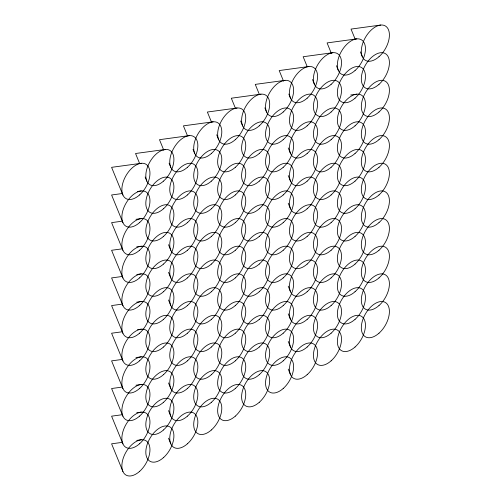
<?xml version="1.0" encoding="UTF-8"?>
<svg xmlns="http://www.w3.org/2000/svg" width="501" height="501" viewBox="0 0 501 501"><rect width="100%" height="100%" fill="white"/><g stroke="black" fill="none" stroke-linecap="round" stroke-linejoin="round"><path stroke-width="0.75" d="M380.735 25.05L351.032 29.089L355.109 39.053M356.793 38.871L327.09 42.917L331.455 53.588M332.846 52.699L303.149 56.738L307.219 66.702M308.904 66.52L279.201 70.566L283.566 81.237M284.963 80.348L255.26 84.387L259.33 94.345M261.015 94.169L231.312 98.215L235.389 108.172M237.073 107.997L207.37 112.036L211.735 122.707M350.7 95.002L356.793 94.169M213.125 121.818L183.422 125.857L187.499 135.821M189.184 135.639L159.481 139.685L163.846 150.356M165.236 149.467L135.539 153.506L139.61 163.47M141.295 163.288L111.591 167.334L122.945 195.077M122.257 193.53L111.591 194.983L122.945 222.726M137.487 191.457L141.295 190.937M122.257 221.179L111.591 222.632L122.945 250.375M135.965 219.313L141.295 218.586M122.257 248.828L111.591 250.281L122.945 278.024M136.723 246.855L141.295 246.235M122.257 276.477L111.591 277.923L122.945 305.673M136.723 274.504L141.295 273.884M122.257 304.126L111.591 305.572L122.945 333.322M136.723 302.153L141.295 301.533M122.257 331.775L111.591 333.221L122.945 360.964M137.487 329.702L141.295 329.182M122.257 359.424L111.591 360.87L122.945 388.613M135.965 357.557L141.295 356.831M122.257 387.073L111.591 388.519L122.945 416.262M135.965 385.206L141.295 384.48M122.257 414.715L111.591 416.168L122.945 443.911M136.723 412.749L141.295 412.129M122.257 442.364L111.591 443.817L122.945 471.56M136.723 440.398L141.295 439.778M360.351 51.853L362.386 56.832M336.403 65.681L338.444 70.66M312.461 79.502L314.496 84.481M288.808 94.038L290.555 98.309M288.225 147.914L290.555 153.607M264.86 107.865L266.607 112.13M288.225 175.563L290.555 181.256M288.225 203.212L290.555 208.904M240.63 120.979L242.666 125.958M288.225 286.159L290.555 291.845M216.683 134.8L218.718 139.779M288.225 313.808L290.555 319.494M288.225 341.45L290.555 347.143M288.225 369.099L290.555 374.792M193.029 149.336L194.776 153.607M169.088 163.157L170.835 167.428M145.14 176.985L146.887 181.249M168.505 244.682L170.835 250.375M168.505 272.331L170.835 278.024M168.505 299.98L170.835 305.673M168.505 382.927L170.835 388.613M168.505 410.576L170.835 416.262M168.505 438.225L170.835 443.911M211.391 291.714A19.865 11.467 -60 0 0 217.685 260.946A19.865 11.467 -60 0 0 194.188 281.781A19.865 11.467 -60 0 0 211.391 291.714M331.111 222.594A19.865 11.467 -60 0 0 337.405 191.827A19.865 11.467 -60 0 0 313.908 212.662A19.865 11.467 -60 0 0 331.111 222.594M139.554 305.541A19.865 11.467 -60 0 0 145.854 274.767A19.865 11.467 -60 0 0 122.35 295.609A19.865 11.467 -60 0 0 139.554 305.541M283.222 250.243A19.865 11.467 -60 0 0 289.515 219.476A19.865 11.467 -60 0 0 266.018 240.311A19.865 11.467 -60 0 0 283.222 250.243M379 194.945A19.865 11.467 -60 0 0 385.294 164.178A19.865 11.467 -60 0 0 361.797 185.013A19.865 11.467 -60 0 0 379 194.945M187.443 305.541A19.865 11.467 -60 0 0 193.743 274.767A19.865 11.467 -60 0 0 170.24 295.609A19.865 11.467 -60 0 0 187.443 305.541M355.052 236.422A19.865 11.467 -60 0 0 361.353 205.648A19.865 11.467 -60 0 0 337.849 226.49A19.865 11.467 -60 0 0 355.052 236.422M139.554 333.19A19.865 11.467 -60 0 0 145.854 302.416A19.865 11.467 -60 0 0 122.35 323.258A19.865 11.467 -60 0 0 139.554 333.19M307.163 236.416A19.865 11.467 -60 0 0 313.463 205.648A19.865 11.467 -60 0 0 289.96 226.49A19.865 11.467 -60 0 0 307.163 236.416M259.274 264.065A19.865 11.467 -60 0 0 265.574 233.297A19.865 11.467 -60 0 0 242.077 254.132A19.865 11.467 -60 0 0 259.274 264.065M235.332 277.892A19.865 11.467 -60 0 0 241.626 247.125A19.865 11.467 -60 0 0 218.129 267.96A19.865 11.467 -60 0 0 235.332 277.892M163.501 291.714A19.865 11.467 -60 0 0 169.795 260.946A19.865 11.467 -60 0 0 146.298 281.781A19.865 11.467 -60 0 0 163.501 291.714M331.111 250.243A19.865 11.467 -60 0 0 337.405 219.476A19.865 11.467 -60 0 0 313.908 240.311A19.865 11.467 -60 0 0 331.111 250.243M187.443 277.892A19.865 11.467 -60 0 0 193.743 247.125A19.865 11.467 -60 0 0 170.24 267.96A19.865 11.467 -60 0 0 187.443 277.892M355.052 208.773A19.865 11.467 -60 0 0 361.353 177.999A19.865 11.467 -60 0 0 337.849 198.841A19.865 11.467 -60 0 0 355.052 208.773M163.501 319.362A19.865 11.467 -60 0 0 169.795 288.595A19.865 11.467 -60 0 0 146.298 309.43A19.865 11.467 -60 0 0 163.501 319.362M355.052 291.714A19.865 11.467 -60 0 0 361.353 260.946A19.865 11.467 -60 0 0 337.849 281.787A19.865 11.467 -60 0 0 355.052 291.714M211.391 374.66A19.865 11.467 -60 0 0 217.685 343.893A19.865 11.467 -60 0 0 194.188 364.728A19.865 11.467 -60 0 0 211.391 374.66M163.501 402.309A19.865 11.467 -60 0 0 169.795 371.542A19.865 11.467 -60 0 0 146.298 392.377A19.865 11.467 -60 0 0 163.501 402.309M139.554 360.833A19.865 11.467 -60 0 0 145.854 330.065A19.865 11.467 -60 0 0 122.35 350.907A19.865 11.467 -60 0 0 139.554 360.833M211.391 319.362A19.865 11.467 -60 0 0 217.685 288.595A19.865 11.467 -60 0 0 194.188 309.43A19.865 11.467 -60 0 0 211.391 319.362M307.163 291.714A19.865 11.467 -60 0 0 313.463 260.946A19.865 11.467 -60 0 0 289.96 281.781A19.865 11.467 -60 0 0 307.163 291.714M355.052 319.362A19.865 11.467 -60 0 0 361.353 288.595A19.865 11.467 -60 0 0 337.849 309.43A19.865 11.467 -60 0 0 355.052 319.362M259.274 319.362A19.865 11.467 -60 0 0 265.574 288.595A19.865 11.467 -60 0 0 242.077 309.43A19.865 11.467 -60 0 0 259.274 319.362M163.501 374.66A19.865 11.467 -60 0 0 169.795 343.893A19.865 11.467 -60 0 0 146.298 364.728A19.865 11.467 -60 0 0 163.501 374.66M139.554 443.78A19.865 11.467 -60 0 0 145.854 413.012A19.865 11.467 -60 0 0 122.35 433.847A19.865 11.467 -60 0 0 139.554 443.78M307.163 319.362A19.865 11.467 -60 0 0 313.463 288.595A19.865 11.467 -60 0 0 289.96 309.43A19.865 11.467 -60 0 0 307.163 319.362M259.274 347.011A19.865 11.467 -60 0 0 265.574 316.244A19.865 11.467 -60 0 0 242.077 337.079A19.865 11.467 -60 0 0 259.274 347.011M331.111 333.19A19.865 11.467 -60 0 0 337.405 302.422A19.865 11.467 -60 0 0 313.908 323.258A19.865 11.467 -60 0 0 331.111 333.19M187.443 416.131A19.865 11.467 -60 0 0 193.743 385.363A19.865 11.467 -60 0 0 170.24 406.205A19.865 11.467 -60 0 0 187.443 416.131M211.391 347.011A19.865 11.467 -60 0 0 217.685 316.244A19.865 11.467 -60 0 0 194.188 337.079A19.865 11.467 -60 0 0 211.391 347.011M379 277.892A19.865 11.467 -60 0 0 385.294 247.125A19.865 11.467 -60 0 0 361.797 267.96A19.865 11.467 -60 0 0 379 277.892M235.332 360.839A19.865 11.467 -60 0 0 241.626 330.065A19.865 11.467 -60 0 0 218.129 350.907A19.865 11.467 -60 0 0 235.332 360.839M379 222.594A19.865 11.467 -60 0 0 385.294 191.827A19.865 11.467 -60 0 0 361.797 212.662A19.865 11.467 -60 0 0 379 222.594M283.222 360.839A19.865 11.467 -60 0 0 289.515 330.065A19.865 11.467 -60 0 0 266.018 350.907A19.865 11.467 -60 0 0 283.222 360.839M211.391 402.309A19.865 11.467 -60 0 0 217.685 371.542A19.865 11.467 -60 0 0 194.188 392.377A19.865 11.467 -60 0 0 211.391 402.309M283.222 305.541A19.865 11.467 -60 0 0 289.515 274.773A19.865 11.467 -60 0 0 266.018 295.609A19.865 11.467 -60 0 0 283.222 305.541M283.222 277.892A19.865 11.467 -60 0 0 289.515 247.125A19.865 11.467 -60 0 0 266.018 267.96A19.865 11.467 -60 0 0 283.222 277.892M235.332 333.19A19.865 11.467 -60 0 0 241.626 302.416A19.865 11.467 -60 0 0 218.129 323.258A19.865 11.467 -60 0 0 235.332 333.19M163.501 429.958A19.865 11.467 -60 0 0 169.795 399.191A19.865 11.467 -60 0 0 146.298 420.026A19.865 11.467 -60 0 0 163.501 429.958M379 250.243A19.865 11.467 -60 0 0 385.294 219.476A19.865 11.467 -60 0 0 361.797 240.311A19.865 11.467 -60 0 0 379 250.243M139.554 388.482A19.865 11.467 -60 0 0 145.854 357.714A19.865 11.467 -60 0 0 122.35 378.556A19.865 11.467 -60 0 0 139.554 388.482M259.274 374.66A19.865 11.467 -60 0 0 265.574 343.893A19.865 11.467 -60 0 0 242.077 364.728A19.865 11.467 -60 0 0 259.274 374.66M283.222 333.19A19.865 11.467 -60 0 0 289.515 302.422A19.865 11.467 -60 0 0 266.018 323.258A19.865 11.467 -60 0 0 283.222 333.19M187.443 360.839A19.865 11.467 -60 0 0 193.743 330.065A19.865 11.467 -60 0 0 170.24 350.907A19.865 11.467 -60 0 0 187.443 360.839M379 305.541A19.865 11.467 -60 0 0 385.294 274.773A19.865 11.467 -60 0 0 361.797 295.609A19.865 11.467 -60 0 0 379 305.541M331.111 305.541A19.865 11.467 -60 0 0 337.405 274.773A19.865 11.467 -60 0 0 313.908 295.609A19.865 11.467 -60 0 0 331.111 305.541M355.052 347.011A19.865 11.467 -60 0 0 361.353 316.244A19.865 11.467 -60 0 0 337.849 337.079A19.865 11.467 -60 0 0 355.052 347.011M235.332 388.488A19.865 11.467 -60 0 0 241.626 357.714A19.865 11.467 -60 0 0 218.129 378.556A19.865 11.467 -60 0 0 235.332 388.488M379 333.19A19.865 11.467 -60 0 0 385.294 302.422A19.865 11.467 -60 0 0 361.797 323.258A19.865 11.467 -60 0 0 379 333.19M139.554 416.131A19.865 11.467 -60 0 0 145.854 385.363A19.865 11.467 -60 0 0 122.35 406.198A19.865 11.467 -60 0 0 139.554 416.131M187.443 388.482A19.865 11.467 -60 0 0 193.743 357.714A19.865 11.467 -60 0 0 170.24 378.556A19.865 11.467 -60 0 0 187.443 388.482M331.111 277.892A19.865 11.467 -60 0 0 337.405 247.125A19.865 11.467 -60 0 0 313.908 267.96A19.865 11.467 -60 0 0 331.111 277.892M307.163 264.065A19.865 11.467 -60 0 0 313.463 233.297A19.865 11.467 -60 0 0 289.96 254.139A19.865 11.467 -60 0 0 307.163 264.065M259.274 291.714A19.865 11.467 -60 0 0 265.574 260.946A19.865 11.467 -60 0 0 242.077 281.781A19.865 11.467 -60 0 0 259.274 291.714M235.332 305.541A19.865 11.467 -60 0 0 241.626 274.773A19.865 11.467 -60 0 0 218.129 295.609A19.865 11.467 -60 0 0 235.332 305.541M163.501 347.011A19.865 11.467 -60 0 0 169.795 316.244A19.865 11.467 -60 0 0 146.298 337.079A19.865 11.467 -60 0 0 163.501 347.011M355.052 264.065A19.865 11.467 -60 0 0 361.353 233.297A19.865 11.467 -60 0 0 337.849 254.139A19.865 11.467 -60 0 0 355.052 264.065M187.443 333.19A19.865 11.467 -60 0 0 193.743 302.416A19.865 11.467 -60 0 0 170.24 323.258A19.865 11.467 -60 0 0 187.443 333.19M331.111 360.839A19.865 11.467 -60 0 0 337.405 330.071A19.865 11.467 -60 0 0 313.908 350.907A19.865 11.467 -60 0 0 331.111 360.839M307.163 374.66A19.865 11.467 -60 0 0 313.463 343.893A19.865 11.467 -60 0 0 289.96 364.728A19.865 11.467 -60 0 0 307.163 374.66M283.222 388.488A19.865 11.467 -60 0 0 289.515 357.714A19.865 11.467 -60 0 0 266.018 378.556A19.865 11.467 -60 0 0 283.222 388.488M259.274 402.309A19.865 11.467 -60 0 0 265.574 371.542A19.865 11.467 -60 0 0 242.077 392.377A19.865 11.467 -60 0 0 259.274 402.309M307.163 347.011A19.865 11.467 -60 0 0 313.463 316.244A19.865 11.467 -60 0 0 289.96 337.079A19.865 11.467 -60 0 0 307.163 347.011M235.332 416.131A19.865 11.467 -60 0 0 241.626 385.363A19.865 11.467 -60 0 0 218.129 406.205A19.865 11.467 -60 0 0 235.332 416.131M211.391 429.958A19.865 11.467 -60 0 0 217.685 399.191A19.865 11.467 -60 0 0 194.188 420.026A19.865 11.467 -60 0 0 211.391 429.958M163.501 457.607A19.865 11.467 -60 0 0 169.795 426.839A19.865 11.467 -60 0 0 146.298 447.675A19.865 11.467 -60 0 0 163.501 457.607M187.443 443.78A19.865 11.467 -60 0 0 193.743 413.012A19.865 11.467 -60 0 0 170.24 433.847A19.865 11.467 -60 0 0 187.443 443.78M139.554 471.428A19.865 11.467 -60 0 0 145.854 440.661A19.865 11.467 -60 0 0 122.35 461.496A19.865 11.467 -60 0 0 139.554 471.428M283.222 139.647A19.865 11.467 -60 0 0 289.515 108.88A19.865 11.467 -60 0 0 266.018 129.715A19.865 11.467 -60 0 0 283.222 139.647M163.501 181.118A19.865 11.467 -60 0 0 169.795 150.35A19.865 11.467 -60 0 0 146.298 171.192A19.865 11.467 -60 0 0 163.501 181.118M235.332 250.243A19.865 11.467 -60 0 0 241.626 219.476A19.865 11.467 -60 0 0 218.129 240.311A19.865 11.467 -60 0 0 235.332 250.243M211.391 208.767A19.865 11.467 -60 0 0 217.685 177.999A19.865 11.467 -60 0 0 194.188 198.841A19.865 11.467 -60 0 0 211.391 208.767M379 56.707A19.865 11.467 -60 0 0 385.294 25.933A19.865 11.467 -60 0 0 361.797 46.775A19.865 11.467 -60 0 0 379 56.707M235.332 222.594A19.865 11.467 -60 0 0 241.626 191.827A19.865 11.467 -60 0 0 218.129 212.662A19.865 11.467 -60 0 0 235.332 222.594M283.222 222.594A19.865 11.467 -60 0 0 289.515 191.827A19.865 11.467 -60 0 0 266.018 212.662A19.865 11.467 -60 0 0 283.222 222.594M139.554 194.945A19.865 11.467 -60 0 0 145.854 164.178A19.865 11.467 -60 0 0 122.35 185.013A19.865 11.467 -60 0 0 139.554 194.945M187.443 222.594A19.865 11.467 -60 0 0 193.743 191.827A19.865 11.467 -60 0 0 170.24 212.662A19.865 11.467 -60 0 0 187.443 222.594M283.222 194.945A19.865 11.467 -60 0 0 289.515 164.178A19.865 11.467 -60 0 0 266.018 185.013A19.865 11.467 -60 0 0 283.222 194.945M331.111 194.945A19.865 11.467 -60 0 0 337.405 164.178A19.865 11.467 -60 0 0 313.908 185.013A19.865 11.467 -60 0 0 331.111 194.945M331.111 111.999A19.865 11.467 -60 0 0 337.405 81.231A19.865 11.467 -60 0 0 313.908 102.066A19.865 11.467 -60 0 0 331.111 111.999M259.274 153.475A19.865 11.467 -60 0 0 265.574 122.701A19.865 11.467 -60 0 0 242.077 143.543A19.865 11.467 -60 0 0 259.274 153.475M235.332 167.296A19.865 11.467 -60 0 0 241.626 136.529A19.865 11.467 -60 0 0 218.129 157.364A19.865 11.467 -60 0 0 235.332 167.296M235.332 139.647A19.865 11.467 -60 0 0 241.626 108.88A19.865 11.467 -60 0 0 218.129 129.715A19.865 11.467 -60 0 0 235.332 139.647M187.443 194.945A19.865 11.467 -60 0 0 193.743 164.178A19.865 11.467 -60 0 0 170.24 185.013A19.865 11.467 -60 0 0 187.443 194.945M283.222 167.296A19.865 11.467 -60 0 0 289.515 136.529A19.865 11.467 -60 0 0 266.018 157.364A19.865 11.467 -60 0 0 283.222 167.296M211.391 153.475A19.865 11.467 -60 0 0 217.685 122.701A19.865 11.467 -60 0 0 194.188 143.543A19.865 11.467 -60 0 0 211.391 153.475M163.501 208.767A19.865 11.467 -60 0 0 169.795 177.999A19.865 11.467 -60 0 0 146.298 198.834A19.865 11.467 -60 0 0 163.501 208.767M259.274 181.124A19.865 11.467 -60 0 0 265.574 150.35A19.865 11.467 -60 0 0 242.077 171.192A19.865 11.467 -60 0 0 259.274 181.124M235.332 194.945A19.865 11.467 -60 0 0 241.626 164.178A19.865 11.467 -60 0 0 218.129 185.013A19.865 11.467 -60 0 0 235.332 194.945M307.163 181.124A19.865 11.467 -60 0 0 313.463 150.35A19.865 11.467 -60 0 0 289.96 171.192A19.865 11.467 -60 0 0 307.163 181.124M379 167.296A19.865 11.467 -60 0 0 385.294 136.529A19.865 11.467 -60 0 0 361.797 157.364A19.865 11.467 -60 0 0 379 167.296M355.052 125.826A19.865 11.467 -60 0 0 361.353 95.058A19.865 11.467 -60 0 0 337.849 115.894A19.865 11.467 -60 0 0 355.052 125.826M139.554 222.594A19.865 11.467 -60 0 0 145.854 191.827A19.865 11.467 -60 0 0 122.35 212.662A19.865 11.467 -60 0 0 139.554 222.594M139.554 250.243A19.865 11.467 -60 0 0 145.854 219.476A19.865 11.467 -60 0 0 122.35 240.311A19.865 11.467 -60 0 0 139.554 250.243M379 111.999A19.865 11.467 -60 0 0 385.294 81.231A19.865 11.467 -60 0 0 361.797 102.066A19.865 11.467 -60 0 0 379 111.999M331.111 139.647A19.865 11.467 -60 0 0 337.405 108.88A19.865 11.467 -60 0 0 313.908 129.715A19.865 11.467 -60 0 0 331.111 139.647M259.274 208.767A19.865 11.467 -60 0 0 265.574 177.999A19.865 11.467 -60 0 0 242.077 198.841A19.865 11.467 -60 0 0 259.274 208.767M163.501 264.065A19.865 11.467 -60 0 0 169.795 233.297A19.865 11.467 -60 0 0 146.298 254.132A19.865 11.467 -60 0 0 163.501 264.065M331.111 84.35A19.865 11.467 -60 0 0 337.405 53.582A19.865 11.467 -60 0 0 313.908 74.417A19.865 11.467 -60 0 0 331.111 84.35M379 139.647A19.865 11.467 -60 0 0 385.294 108.88A19.865 11.467 -60 0 0 361.797 129.715A19.865 11.467 -60 0 0 379 139.647M331.111 167.296A19.865 11.467 -60 0 0 337.405 136.529A19.865 11.467 -60 0 0 313.908 157.364A19.865 11.467 -60 0 0 331.111 167.296M211.391 236.416A19.865 11.467 -60 0 0 217.685 205.648A19.865 11.467 -60 0 0 194.188 226.483A19.865 11.467 -60 0 0 211.391 236.416M187.443 250.243A19.865 11.467 -60 0 0 193.743 219.476A19.865 11.467 -60 0 0 170.24 240.311A19.865 11.467 -60 0 0 187.443 250.243M307.163 208.773A19.865 11.467 -60 0 0 313.463 177.999A19.865 11.467 -60 0 0 289.96 198.841A19.865 11.467 -60 0 0 307.163 208.773M259.274 125.826A19.865 11.467 -60 0 0 265.574 95.052A19.865 11.467 -60 0 0 242.077 115.894A19.865 11.467 -60 0 0 259.274 125.826M211.391 181.118A19.865 11.467 -60 0 0 217.685 150.35A19.865 11.467 -60 0 0 194.188 171.192A19.865 11.467 -60 0 0 211.391 181.118M307.163 98.177A19.865 11.467 -60 0 0 313.463 67.41A19.865 11.467 -60 0 0 289.96 88.245A19.865 11.467 -60 0 0 307.163 98.177M283.222 111.999A19.865 11.467 -60 0 0 289.515 81.231A19.865 11.467 -60 0 0 266.018 102.066A19.865 11.467 -60 0 0 283.222 111.999M187.443 167.296A19.865 11.467 -60 0 0 193.743 136.529A19.865 11.467 -60 0 0 170.24 157.364A19.865 11.467 -60 0 0 187.443 167.296M307.163 153.475A19.865 11.467 -60 0 0 313.463 122.701A19.865 11.467 -60 0 0 289.96 143.543A19.865 11.467 -60 0 0 307.163 153.475M163.501 236.416A19.865 11.467 -60 0 0 169.795 205.648A19.865 11.467 -60 0 0 146.298 226.483A19.865 11.467 -60 0 0 163.501 236.416M307.163 125.826A19.865 11.467 -60 0 0 313.463 95.058A19.865 11.467 -60 0 0 289.96 115.894A19.865 11.467 -60 0 0 307.163 125.826M355.052 98.177A19.865 11.467 -60 0 0 361.353 67.41A19.865 11.467 -60 0 0 337.849 88.245A19.865 11.467 -60 0 0 355.052 98.177M139.554 277.892A19.865 11.467 -60 0 0 145.854 247.118A19.865 11.467 -60 0 0 122.35 267.96A19.865 11.467 -60 0 0 139.554 277.892M211.391 264.065A19.865 11.467 -60 0 0 217.685 233.297A19.865 11.467 -60 0 0 194.188 254.132A19.865 11.467 -60 0 0 211.391 264.065M355.052 153.475A19.865 11.467 -60 0 0 361.353 122.707A19.865 11.467 -60 0 0 337.849 143.543A19.865 11.467 -60 0 0 355.052 153.475M259.274 236.416A19.865 11.467 -60 0 0 265.574 205.648A19.865 11.467 -60 0 0 242.077 226.49A19.865 11.467 -60 0 0 259.274 236.416M355.052 70.528A19.865 11.467 -60 0 0 361.353 39.761A19.865 11.467 -60 0 0 337.849 60.596A19.865 11.467 -60 0 0 355.052 70.528M379 84.35A19.865 11.467 -60 0 0 385.294 53.582A19.865 11.467 -60 0 0 361.797 74.424A19.865 11.467 -60 0 0 379 84.35M355.052 181.124A19.865 11.467 -60 0 0 361.353 150.35A19.865 11.467 -60 0 0 337.849 171.192A19.865 11.467 -60 0 0 355.052 181.124"/></g></svg>
